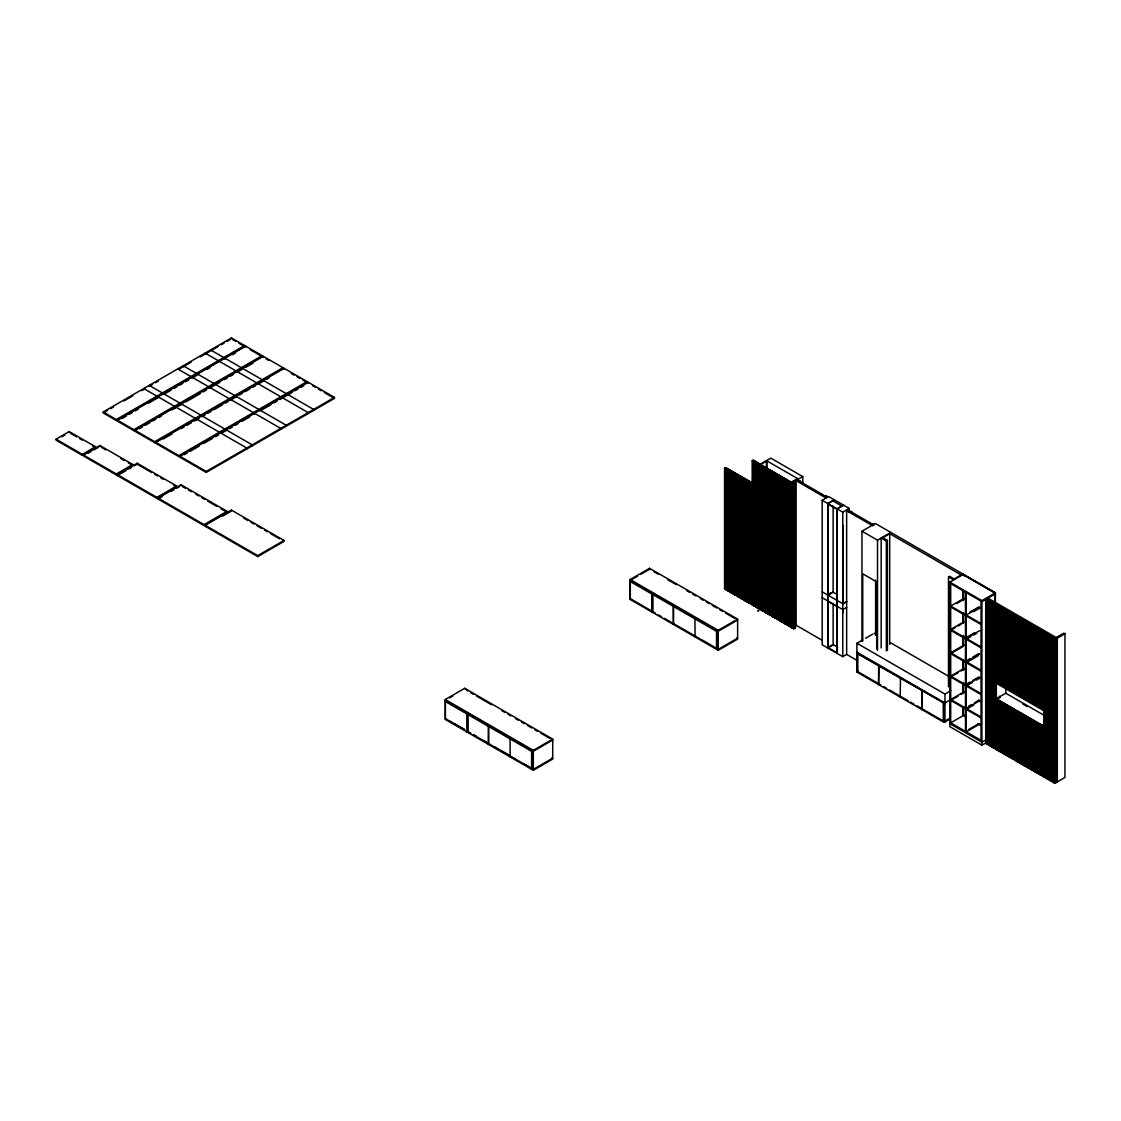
<?xml version="1.0" encoding="UTF-8"?>
<svg xmlns="http://www.w3.org/2000/svg" width="1121" height="1121" viewBox="0 0 1121 1121"><rect width="100%" height="100%" fill="white"/><g stroke="black" fill="none" stroke-linecap="round" stroke-linejoin="round"><path stroke-width="1.5" d="M738.375 596.876L738.375 476.187L739.229 475.682L739.229 596.372L738.375 596.876L740.533 597.129M739.664 597.619L739.664 476.929L740.533 476.439M740.098 477.182L740.098 597.871L741.387 598.614L742.256 598.124L742.256 477.434L740.098 477.182L740.953 476.677M741.387 598.614L741.387 477.924M743.98 599.118L741.822 598.866L741.822 478.177L742.691 477.686M743.111 599.609L743.111 478.919L743.98 478.429M743.545 479.171L745.703 479.424L745.703 600.113L744.848 600.618L743.545 599.861L743.545 479.171L744.414 478.681M744.848 600.618L744.848 479.928M747.427 601.108L745.269 600.856L745.269 480.166L746.138 479.676M746.572 601.613L746.572 480.923L747.427 480.419M749.164 481.413L748.296 481.918L748.296 602.608L747.006 601.851L747.006 481.175L747.861 480.671M748.73 602.86L750.888 603.098L748.73 602.86L748.73 482.17L749.585 481.666M750.019 603.602L750.019 482.913L750.888 482.408M751.322 482.661L750.453 483.165L750.453 603.855L752.611 604.107L751.322 603.35M751.743 604.597L751.743 483.908L752.611 483.417M759.52 608.086L759.52 464.066L752.976 460.297M759.688 608.185L759.772 463.926L753.228 460.142L752.177 460.829L752.177 604.85L753.466 605.592L754.335 605.102L754.335 461.081L752.177 460.829M766.89 469.517L766.89 460.857L760.374 464.626L760.374 608.283L758.651 608.591L757.362 607.834L757.362 463.828L759.52 464.066M780.23 477.028L782.388 477.28L782.388 621.3L781.533 621.791L780.23 621.048L780.23 477.028L781.099 476.537M781.533 621.791L781.533 477.784M781.968 622.043L781.968 478.022L782.822 477.532L782.822 621.538L781.968 622.043L784.125 622.295M783.257 622.786L783.257 478.779L784.125 478.275M783.691 479.017L785.849 479.27L785.849 623.29L784.98 623.78L783.691 623.038L783.691 479.017L784.546 478.527M784.98 623.78L784.98 479.774M785.415 624.033L785.415 480.026L786.283 479.522L786.283 623.542L785.415 624.033L787.573 624.285M786.704 624.789L786.704 480.769L787.573 480.264M787.138 481.021L787.138 625.028L788.441 625.784L789.296 625.28L789.296 481.259L787.138 481.021L788.007 480.517M788.441 625.784L788.441 481.764M788.862 626.022L788.862 482.016L789.73 481.512L789.73 625.532L788.862 626.022L791.02 626.275M790.165 626.779L790.165 482.759L788.862 482.016M790.599 483.011L792.757 483.263L792.757 627.27L791.888 627.774L790.599 627.031L790.599 483.011L791.454 482.506M791.888 627.774L791.888 483.754M792.323 484.006L794.481 484.258L794.481 628.278L793.612 628.769L792.323 628.026L792.323 484.006L794.397 482.717L795.518 483.361L795.518 627.045L794.172 627.816M793.612 628.769L793.612 484.748M790.767 626.135L794.915 628.517L794.915 484.861L759.688 464.528L770.786 458.125L802.762 476.593L802.762 483.515M759.94 608.03L760.08 464.304L795.293 484.636L794.915 628.517M759.94 464.374L795.167 484.706L795.293 628.292L790.767 625.826M822.183 591.832L842.768 603.715L842.768 512.171L849.242 508.43L849.242 511.877L849.242 508.43L828.657 496.547L822.183 500.288L822.183 644.771L842.754 656.654L846.649 654.412L856.808 660.269M842.768 656.654L842.768 525.02M999.946 750.678L999.946 700.835M999.946 683.404L999.946 607.022M1000.212 700.695L1000.212 750.524L999.091 751.182L997.788 750.425L997.788 700.583L998.657 700.093M1043.119 775.606L1040.961 775.354L1040.961 725.511L1042.082 724.867M1042.082 631.039L1040.961 631.684L1040.961 708.066L1042.082 707.421M1041.815 774.849L1041.815 725.007M1041.815 631.193L1041.815 707.575L1036.294 704.38M1042.25 776.096L1042.25 726.254L1043.119 725.763M1042.25 708.808L1042.25 632.44L1043.119 631.936M1042.684 726.506L1042.684 776.349L1043.973 777.091L1044.842 776.601L1044.842 726.758L1043.973 727.249L1043.973 777.091M1042.684 709.061L1042.684 632.678L1043.539 632.188M1043.973 633.435L1043.973 709.817L1044.842 709.313L1044.842 632.931L1042.684 632.678M1044.408 777.343L1044.408 727.501L1045.276 727.011L1045.276 776.839L1044.408 777.343L1046.566 777.596M1044.408 633.687L1044.408 710.055L1045.276 709.565L1045.276 633.183L1044.408 633.687L1046.566 633.926M1045.697 778.086L1045.697 634.43M1046.131 634.682L1048.289 634.92L1048.289 778.591L1047.434 779.081L1046.131 778.338L1046.131 634.682L1047 634.178M1047.434 779.081L1047.434 635.425M1050.013 779.585L1047.855 779.333L1047.855 635.677L1048.724 635.173M1049.158 780.09L1049.158 636.42L1050.013 635.929M1049.592 636.672L1051.75 636.924L1051.75 780.58L1050.881 781.085L1049.592 780.328L1049.592 636.672L1050.447 636.168M1050.881 781.085L1050.881 637.415M1053.474 781.575L1051.316 781.323L1051.316 637.667L1052.171 637.176M1052.605 782.08L1052.605 638.41L1053.474 637.919M1053.039 638.662L1055.197 638.914L1055.197 782.57L1054.329 783.075L1053.039 782.332L1053.039 638.662L1053.908 638.171M1054.329 783.075L1054.329 639.418M1055.632 782.822L1055.632 639.166L1064.95 633.785L1064.95 777.442L1055.632 782.822L1036.294 771.654M1055.884 782.668L1055.884 639.012L986.396 598.894M56.05 439.18L69.208 431.585L95.509 446.775L95.509 447.727L82.351 455.322L56.05 440.133L56.05 439.18L82.351 454.369L95.509 446.775M103.188 411.968L231.43 337.925L244.588 345.52L244.588 346.473L116.332 420.515L103.188 412.92L103.188 411.968L116.332 419.562L244.588 345.52M61.893 436.756L64.822 435.074M104.673 412.066L107.644 410.342M110.615 408.633L113.585 406.923M123.983 400.912L132.881 395.769M141.792 390.626L144.763 388.917M149.583 386.128L152.512 384.447M155.441 382.751L158.355 381.07M178.814 369.257L181.742 367.562M182.205 367.296L191.173 362.125M200.141 356.94L204.625 354.348M218.287 346.473L205.129 354.068L205.129 353.115L218.287 360.71L218.287 361.663M221.201 344.778L224.13 343.096M227.045 341.401L229.973 339.719M117.439 420.193L245.681 346.151L262.132 355.651L262.132 356.59L133.875 430.646L117.439 421.146L117.439 420.193L133.875 429.693L262.132 355.651M121.895 418.581L126.351 416.003M129.321 414.294L132.292 412.57M135.263 410.861L138.233 409.137M148.617 403.14L157.529 397.997M163.834 394.354L171.149 390.136M174.063 388.455L176.992 386.759M179.921 385.078L182.835 383.382M185.764 381.7L188.678 380.005M193.064 377.483L197.45 374.946L197.45 373.994L213.901 383.494L213.901 384.447M206.923 369.482L209.907 367.758M232.537 354.698L235.452 353.003M83.458 455L99.895 445.513L132.782 464.5L132.782 465.453L116.332 474.94L83.458 455.953L83.458 455L116.332 473.987L132.782 464.5M87.942 453.36L90.927 451.637M93.912 449.913L98.396 447.321M134.968 430.324L263.225 356.282L282.954 367.674L282.954 368.627L154.698 442.669L134.968 431.277L134.968 430.324L154.698 441.716L282.954 367.674M139.424 428.698L142.395 426.989M145.366 425.265L149.822 422.701M152.792 420.978L155.763 419.268M158.734 417.558L161.704 415.835M172.102 409.838L175.072 408.128M178.043 406.405L182.835 403.644M185.764 401.949L200.379 393.513M203.307 391.832L206.222 390.136M209.151 388.455L213.999 385.652M216.984 383.928L219.982 382.191M224.466 379.613L227.451 377.889M230.436 376.152L233.434 374.428M238.381 371.569L241.295 369.888M245.681 367.352L252.996 363.134M155.805 442.347L284.047 368.305L307.07 381.588L307.07 382.541L178.814 456.583L155.805 443.299L155.805 442.347L178.814 455.644L307.07 381.588M163.232 439.012L172.144 433.869M181.041 428.726L184.012 427.003M186.983 425.293L191.439 422.715M194.409 421.006L199.286 418.189M202.2 416.508L205.129 414.812M208.058 413.131L210.972 411.449M213.901 409.754L222.673 404.695M225.587 403L228.516 401.318M231.43 399.637L236.321 396.806M239.305 395.082L242.304 393.359M245.289 391.635L249.773 389.043M252.757 387.32L255.756 385.596M258.741 383.872L263.589 381.07M266.518 379.374L269.432 377.693M117.439 474.617L137.168 463.239L176.628 486.01L176.628 486.962L156.898 498.355L117.439 475.57L117.439 474.617L156.898 497.402L176.628 486.01M117.439 475.57L125.888 470.694M128.705 469.068L131.535 467.443M134.352 465.804L137.168 464.178L151.783 472.614M179.921 456.275L308.163 382.233L334.478 397.409L334.478 398.361L206.222 472.403L179.921 457.214L179.921 456.275L206.222 471.465L334.478 397.409M184.376 454.65L187.347 452.94M190.318 451.217L199.216 446.074M203.672 443.496L212.584 438.353M215.554 436.644L218.525 434.934M221.496 433.21L226.316 430.436M229.245 428.74L232.173 427.059M235.088 425.363L238.016 423.682M242.402 421.146L249.703 416.928M261.922 409.866L270.904 404.695M273.888 402.971L276.873 401.248M279.872 399.51L292.091 392.462M295.019 390.767L297.934 389.085M300.862 387.39L303.777 385.708M157.991 498.046L181.013 484.748L227.045 511.33L227.045 512.283L204.036 525.567L157.991 498.985L157.991 498.046L204.036 524.614L227.045 511.33M157.991 498.985L162.307 496.491M170.938 491.516L173.825 489.849M176.698 488.195L179.57 486.528M205.129 525.259L231.43 510.069L284.047 540.448L284.047 541.387L257.746 556.577L205.129 526.197L205.129 525.259L257.746 555.624L284.047 540.448M222.673 516.08L231.43 511.008L231.43 510.069M726.716 589.142L724.558 588.903L724.558 468.214L725.679 467.555L753.228 483.473M724.558 468.214L726.716 468.452M728.44 590.15L726.282 589.898L726.282 469.209L727.137 468.704M726.282 469.209L728.44 469.461M730.163 591.145L728.005 590.893L728.005 470.203L728.874 469.699M728.005 470.203L730.163 470.456M729.729 471.198L731.887 471.451L731.887 592.14L731.032 592.631L729.729 591.888L729.729 471.198L730.598 470.694M731.453 472.193L732.321 471.703L732.321 592.392L731.453 592.883L731.453 472.193L733.61 472.445M733.19 473.188L735.348 473.44L735.348 594.13L734.479 594.634L733.19 593.878L733.19 473.188L734.045 472.698M753.901 461.824L754.769 461.334L754.769 605.34L753.901 605.844L753.901 461.824L756.058 462.076M734.914 474.183L735.768 473.693L735.768 594.382L734.914 594.873L734.914 474.183L737.072 474.435M755.624 462.819L757.782 463.071L757.782 607.092L756.927 607.582L755.624 606.839L755.624 462.819L756.493 462.328M736.637 475.192L738.795 475.43L738.795 596.12L737.926 596.624L736.637 595.882L736.637 475.192L737.506 474.687M757.362 463.828L759.772 463.926M759.52 465.061L760.374 464.57L760.374 608.591L759.52 609.081L759.52 465.061L761.677 465.313M761.243 466.07L763.401 466.308L763.401 610.328L762.532 610.833L761.243 610.076L761.243 466.07L762.098 465.565M762.967 467.065L763.835 466.56L763.835 610.581L762.967 611.071L762.967 467.065L765.125 467.317M764.69 468.06L766.848 468.312L766.848 612.318L765.993 612.823L764.69 612.08L764.69 468.06L765.559 467.555M768.572 613.313L766.414 613.075L767.282 612.57L767.282 468.55L766.414 469.054L768.572 469.307M768.151 470.049L770.309 470.302L770.309 614.322L769.44 614.812L768.151 614.07L768.151 470.049L769.006 469.559M769.875 615.065L772.033 615.317L769.875 615.065L769.875 471.044L770.73 470.554M769.875 471.044L772.033 471.296M771.598 472.039L773.756 472.291L773.756 616.312L772.887 616.802L771.598 616.06L771.598 472.039L772.467 471.549M775.48 617.307L773.322 617.054L773.322 473.034L774.191 472.544M773.322 473.034L775.48 473.286M777.203 618.302L775.045 618.049L775.045 474.043L775.914 473.538M775.045 474.043L777.203 474.281M778.941 619.296L776.783 619.044L776.783 475.038L777.638 474.533M776.783 475.038L778.941 475.29M780.664 620.291L778.506 620.053L778.506 476.033L779.361 475.528M778.506 476.033L780.664 476.285M790.165 482.759L797.577 478.583M791.93 482.843L802.762 476.593M798.278 481.315L800.688 481.217L799.399 481.96M794.172 484.132L795.518 483.361M630.17 579.529L649.591 568.319L737.632 619.142L737.632 639.082L718.211 650.292L630.17 599.455L630.17 579.529L718.211 630.352L737.632 619.142M637.639 576.11L630.17 580.426L718.211 631.249L737.632 620.039L736.847 619.591M640.623 574.386L649.591 569.216L650.362 569.664M630.296 599.385L630.296 581.547L631.081 581.098M445.275 699.518L464.697 688.308L552.723 739.145L552.723 759.071L533.316 770.281L445.275 719.458L445.275 699.518L533.316 750.355L552.723 739.145M449.759 697.837L452.744 696.113M446.172 718.939L445.401 719.388L445.401 701.536L446.172 701.087M651.89 594.004L652.66 593.555L652.66 611.407L651.763 611.772M834.22 499.756L827.746 503.497L827.746 647.994L832.917 644.995M834.43 499.868L827.957 503.609L827.957 647.56L836.995 652.772L836.995 606.489M843.468 505.095L836.995 508.822L836.995 606.265M843.679 505.207L837.205 508.948L837.205 653.445M674.253 606.027L673.343 606.405L673.343 624.243L674.127 623.794M846.649 654.412L846.649 510.742L847.938 509.985L874.044 525.062M466.854 731.775L470.624 733.05M849.284 511.596L851.694 511.498L850.405 512.241M724.558 588.903L725.679 588.245M489.232 725.946L488.448 726.394L488.448 744.232L492.217 745.507M489.359 726.016L488.574 726.464L488.574 744.316L489.232 743.784M726.282 589.898L727.137 589.394M728.005 590.893L728.874 590.389M674.253 623.865L673.483 624.313L673.483 606.475M729.729 591.888L730.598 591.384M731.453 592.883L733.61 593.135M733.19 593.878L734.045 593.387M695.707 618.414L694.936 618.862L695.062 636.784L695.847 636.336M695.062 618.932L695.847 618.484M734.914 594.873L737.072 595.125M741.822 598.866L742.691 598.376M861.965 641.296L861.965 531.2L875.347 523.479L995.462 592.827L995.294 604.331L994.341 604.78L994.341 748.436L996.499 748.688L996.499 698.845L995.63 699.35L995.63 749.178M743.545 599.861L744.414 599.371M745.269 600.856L746.138 600.366M510.812 738.417L510.041 738.865L510.167 756.773M747.006 601.851L747.861 601.36M510.167 738.935L510.938 738.487M752.177 604.85L753.046 604.345M753.901 605.844L756.058 606.097M755.624 606.839L756.493 606.349M716.529 631.333L717.3 630.885L717.3 648.723L716.529 649.171L716.529 631.333L630.296 581.547M757.362 607.834L758.216 607.344L758.216 463.323M861.965 531.2L877.505 540.168L890.887 532.447M881.176 538.36L882.255 537.421L887.426 540.42L887.426 650.292M882.773 537.73L889.71 533.708L889.71 644.379M759.52 609.081L761.677 609.334M761.243 610.076L762.098 609.586M510.041 756.703L515.24 758.805M881.176 647.952L881.176 538.052L886.347 541.037L887.426 540.42M762.967 611.071L765.125 611.323M764.69 612.08L765.559 611.576M768.151 614.07L769.006 613.565M445.401 701.536L531.62 751.322L532.405 750.874M773.322 617.054L774.191 616.564M775.045 618.049L775.914 617.559M776.783 619.044L777.638 618.554M778.506 620.053L779.361 619.549M780.23 621.048L781.099 620.544L788.007 624.537M827.438 594.873L831.362 592.645M827.746 595.041L832.917 592.056M827.957 595.167L833.141 592.182L837.653 594.789M783.691 623.038L784.546 622.547M532.405 768.712L531.62 769.16L531.62 751.322M790.599 627.031L791.454 626.527M792.323 628.026L793.178 627.522M846.649 601.473L842.768 603.925L846.649 601.711M822.183 597.717L842.768 609.6L846.649 607.358M948.492 686.795L948.492 576.923L949.571 576.292L954.756 579.291M827.957 647.56L833.141 644.575L837.653 647.181M954.237 578.982L961.187 574.975M986.368 742.578L981.912 745.143L949.837 726.632L949.837 582.121L963.387 574.302M867.346 677.182L856.906 671.157L856.906 643.258L862.666 639.937M865.538 638.269L872.727 634.122M944.821 701.984L944.036 702.433L944.036 721.462L943.265 721.91L857.033 672.124L857.033 653.249L944.036 703.021M964.074 598.334L950.692 606.069L981.043 623.584M956.633 603.532L964.074 599.231M857.033 672.124L857.817 671.675L857.817 652.646M949.837 582.121L981.912 600.646L995.462 592.827M995.294 593.92L981.912 601.641L949.837 583.116M985.709 599.791L987.867 600.043L987.867 743.699L986.998 744.204L985.709 743.461L985.709 599.791L986.578 599.301M986.144 742.705L989.591 744.694L987.433 744.456L987.433 600.786L988.302 600.296M969.945 612.038L978.871 606.881L979.628 607.316L966.246 615.051L966.246 592.589M987.433 600.786L989.591 601.038M879.018 665.482L878.5 684.525M989.156 601.781L990.46 602.538L990.46 746.194L989.156 745.451L989.156 601.781L990.025 601.29M973.687 611.646L979.628 608.213M990.46 602.538L991.314 602.033M990.894 746.446L993.052 746.698L990.894 746.446L990.894 602.776L991.749 602.285M990.894 602.776L993.052 603.028M992.617 747.441L994.775 747.693L992.617 747.441L992.617 603.785L993.472 603.28M964.074 621.693L950.692 629.413L981.043 646.943M992.617 603.785L994.775 604.023M952.177 629.456L955.148 627.746M958.133 626.022L961.103 624.313M995.63 605.522L996.499 605.032L996.499 681.4L995.63 681.904L995.63 605.522L994.341 604.78M996.065 605.774L996.933 605.27L996.933 681.652L996.065 682.157L996.065 605.774L998.222 606.027M997.788 683.151L997.788 606.769L998.657 606.265M999.091 607.512L1000.212 606.867L1000.212 683.25L999.091 683.894L999.091 607.512L997.788 606.769M999.526 607.764L1000.38 607.274L1000.38 683.642L999.526 684.146L999.526 607.764L1001.684 608.016M1001.249 685.141L1001.249 608.759L1002.104 608.269M1002.538 609.516L1003.407 609.011L1003.407 685.393L1002.538 685.884L1002.538 609.516L1001.249 608.759M1002.973 609.754L1003.841 609.264L1003.841 685.646L1002.973 686.136L1002.973 609.754L1005.131 610.006M1004.696 687.131L1004.696 610.749L1005.565 610.258M996.541 681.134L995.42 681.778L995.42 699.224L1005.817 693.226L1005.999 611.505L1006.854 611.001L1006.854 687.383L1005.999 687.888M1007.289 687.635L1006.42 688.126L1006.42 611.758L1007.289 611.253M1006.42 611.758L1008.578 611.996M1008.157 689.135L1008.157 612.753L1009.012 612.248M974.415 632.819L965.489 637.961L965.489 615.499M979.628 630.675L966.246 638.395L966.246 615.947M1009.446 613.495L1010.315 613.005L1010.315 689.373L1009.446 689.877L1009.446 613.495L1008.157 612.753M1010.736 689.625L1009.881 690.13L1009.881 613.748L1010.736 613.243M967.731 638.438L970.716 636.714M973.687 635.004L976.657 633.295M900.471 677.869L900.219 697.052L900.99 696.603L908.15 700.737M1009.881 613.748L1012.039 614M1011.604 691.125L1011.604 614.742L1012.473 614.238M1011.604 614.742L1014.015 614.84M1013.328 692.119L1013.328 615.737L1014.197 615.247M964.074 645.051L950.692 652.772L981.043 670.302M1013.328 615.737L1015.486 615.99M962.589 646.803L950.692 653.669L981.043 671.199M1015.051 693.114L1015.051 616.732L1015.92 616.242M1015.051 616.732L1017.209 616.984M1016.789 694.109L1016.789 617.727L1017.644 617.237M1018.078 618.484L1018.947 617.979L1018.947 694.361L1018.078 694.852L1018.078 618.484L1016.789 617.727M1018.513 618.722L1019.367 618.231L1019.367 694.614L1018.513 695.104L1018.513 618.722L1020.671 618.974M1020.236 696.099L1020.236 619.731L1021.091 619.226M1021.525 620.474L1022.394 619.969L1022.394 696.351L1021.525 696.856L1021.525 620.474L1020.236 619.731M1021.96 620.726L1022.828 620.221L1022.828 696.603L1021.96 697.108L1021.96 620.726L1024.118 620.978M1024.552 697.598L1023.683 698.103L1023.683 621.721L1024.552 621.216M1024.986 622.463L1025.841 621.973L1025.841 698.341L1024.986 698.845L1024.986 622.463L1023.683 621.721M1020.671 695.356L1026.191 698.551L1025.407 699.098L1025.407 622.716L1026.275 622.211M1025.407 622.716L1027.831 622.814M900.079 696.982L900.864 696.533M1027.144 700.093L1027.144 623.71L1027.999 623.22M1028.433 624.453L1029.302 623.963L1029.302 700.345L1028.433 700.835L1028.433 624.453L1027.144 623.71M969.945 658.742L965.489 661.32L965.489 638.858M972.93 657.018L978.871 653.585M1029.723 700.583L1028.868 701.087L1028.868 624.705L1029.723 624.215M979.628 654.033L966.246 661.754L966.246 639.292M1028.868 624.705L1031.026 624.958M978.143 655.785L966.246 662.651L966.246 685.099L979.628 677.378M1030.591 702.082L1030.591 625.7L1031.46 625.21M1030.591 625.7L1032.749 625.952M922.191 690.41L921.672 709.453L922.583 709.075M1032.315 703.077L1032.315 626.695L1033.184 626.205M1032.315 626.695L1034.473 626.947M1034.038 704.072L1034.038 627.704L1034.907 627.2M964.074 668.396L950.692 676.117L981.043 693.647M958.133 672.726L950.692 677.014L981.043 694.544M961.103 671.017L964.074 669.293M1034.038 627.704L1036.196 627.942M1035.776 705.081L1035.776 628.699L1036.631 628.194M1037.065 629.442L1037.934 628.951L1037.934 705.319L1037.065 705.824L1037.065 629.442L1035.776 628.699M1037.5 629.694L1038.354 629.189L1038.354 705.571L1037.5 706.076L1037.5 629.694L1039.657 629.946M1040.092 706.566L1039.223 707.071L1039.223 630.689L1040.092 630.184M1040.512 631.431L1041.381 630.941L1041.381 707.323L1040.512 707.813L1040.512 631.431L1039.223 630.689M856.906 643.258L944.947 694.081L950.692 690.76M966.975 683.81L969.945 682.086M972.93 680.377L978.871 676.944M972.201 682.563L966.246 685.996L966.246 708.458L979.628 700.737M976.657 679.999L979.628 678.275M1056.164 637.527L1063.801 633.127L1064.95 633.785M857.033 653.249L943.644 702.797M964.074 691.755L944.947 702.951L856.906 652.128M958.133 696.085L950.692 700.373L981.043 717.902M961.103 694.361L964.074 692.652M944.036 704.422L944.821 703.974M968.46 706.3L971.445 704.591M974.415 702.867L978.871 700.303M950.048 718.141L944.947 721.083L944.036 720.565M1005.131 686.388L1004.262 686.879L1004.262 610.511M973.687 705.067L966.246 709.355L966.246 731.817L979.628 724.082L978.871 723.648L968.46 729.659M939.748 718.981L944.947 721.98L949.417 719.402M964.074 715.1L950.692 722.835L981.043 740.35M999.512 696.211L1000.338 697.332L996.373 699.63L996.289 683.278M998.222 699.84L997.368 700.345L997.368 750.187L998.222 749.683M1001.684 701.83L1000.815 702.335L1000.815 752.177L1001.684 751.673M1005.131 703.834L1004.262 704.324L1004.262 754.167L1005.131 753.676M1007.289 705.081L1006.42 705.571L1006.42 755.414L1008.578 755.666M1008.578 705.824L1007.723 706.314L1007.723 756.157M1010.736 707.071L1009.881 707.561L1009.881 757.404L1012.039 757.656M1012.039 707.813L1011.17 708.318L1011.17 758.16M1013.762 708.808L1012.894 709.313L1012.894 759.155L1014.015 758.497M1014.197 709.061L1013.328 709.565L1013.328 759.407L1015.486 759.646M1015.486 709.803L1014.631 710.308L1014.631 760.15M1017.209 710.812L1016.355 711.303L1016.355 761.145L1017.209 760.641M1017.644 711.05L1016.789 711.555L1016.789 761.397L1018.078 762.14L1018.947 761.649L1018.947 711.807M1034.473 703.329L1033.618 703.834L1033.618 627.452M1020.671 712.802L1019.802 713.292L1019.802 763.135L1020.671 762.644L1027.565 766.624L1026.71 767.128L1025.407 766.372L1025.407 716.529L1026.275 716.039M1021.091 713.054L1020.236 713.545L1020.236 763.387L1021.525 764.13L1022.394 763.639L1022.394 713.797L1021.525 714.287L1021.525 764.13M1024.118 714.792L1023.249 715.296L1023.249 765.125L1024.118 764.634M986.368 739.594L981.912 742.172L949.837 723.648M1027.565 716.781L1026.71 717.286L1026.71 767.128M985.709 743.461L986.578 742.957M1029.723 718.029L1028.868 718.533L1028.868 768.375L1031.026 768.614M995.42 681.778L1044.618 710.182L1045.487 709.691M1031.026 718.785L1030.157 719.276L1030.157 769.118M987.433 744.456L988.302 743.952M989.156 745.451L990.025 744.947M1033.184 720.018L1032.315 720.523L1032.315 770.365L1034.473 770.617M1034.473 720.775L1033.618 721.265L1033.618 771.108M1036.196 721.77L1035.342 722.26L1035.342 772.103L1036.196 771.612M1036.631 722.022L1035.776 722.513L1035.776 772.355L1037.934 772.607L1037.934 722.765L1037.065 723.269L1037.065 773.098M994.341 748.436L995.21 747.945L998.573 749.879M1039.657 723.76L1038.789 724.264L1038.789 774.107L1039.657 773.602M996.065 749.431L996.933 748.94L996.933 699.098L996.065 699.588L996.065 749.431L997.368 750.187M1040.092 724.012L1039.223 724.502L1039.223 774.345L1040.512 775.101L1041.381 774.597L1041.381 724.755L1040.512 725.259L1040.512 775.101M997.788 750.425L998.657 749.935M999.526 751.434L1000.38 750.93L1000.38 701.087L999.526 701.592L999.526 751.434L1000.815 752.177M1001.249 702.587L1001.249 752.429L1002.104 751.925M1045.487 727.123L1044.408 727.501M1001.249 752.429L1003.407 752.667L1003.407 702.839M1002.973 703.582L1002.973 753.424L1003.841 752.92L1003.841 703.077M1004.696 704.577L1004.696 754.419L1005.565 753.915M1004.696 754.419L1012.375 757.852M1006.42 755.414L1007.289 754.909M1008.157 706.566L1008.157 756.409L1009.012 755.918M1009.446 757.151L1010.315 756.661L1010.315 706.819L1009.446 707.323L1009.446 757.151L1008.157 756.409M1009.881 757.404L1010.736 756.913M1013.328 759.407L1014.197 758.903M1015.051 710.56L1015.051 760.402L1015.92 759.898M1016.789 761.397L1017.644 760.893M1018.513 712.55L1018.513 762.392L1019.367 761.888L1019.367 712.045M1020.236 763.387L1021.091 762.883M1021.96 764.382L1022.828 763.891L1022.828 714.049L1021.96 714.539L1021.96 764.382L1023.249 765.125M1023.683 715.534L1023.683 765.377L1024.552 764.886M1024.986 766.133L1025.841 765.629L1025.841 715.787L1024.986 716.291L1024.986 766.133L1023.683 765.377M1025.407 766.372L1026.275 765.881M1028.433 768.123L1029.302 767.619L1029.302 717.776L1028.433 718.281L1028.433 768.123L1027.144 767.381L1027.144 717.538M1028.868 768.375L1029.723 767.871M1030.591 719.528L1030.591 769.37L1031.46 768.866M1030.591 769.37L1032.749 769.623M1032.315 770.365L1033.184 769.861M1034.038 721.518L1034.038 771.36L1034.907 770.856M1035.776 772.355L1036.631 771.865M1037.5 773.35L1038.354 772.859L1038.354 723.017L1037.5 723.507L1037.5 773.35L1038.789 774.107M1039.223 774.345L1040.092 773.854M1040.961 775.354L1042.082 774.709M1046.131 778.338L1047 777.848M1047.855 779.333L1048.724 778.843M1049.592 780.328L1050.447 779.838M1051.316 781.323L1052.171 780.833M1053.039 782.332L1053.908 781.827M798.446 479.073L766.47 460.619L766.414 613.075M963.205 574.4L995.294 592.925M962.869 574.597L994.944 593.121L994.944 603.602M797.157 479.83L827.368 497.262M874.002 524.376L871.592 524.474L872.713 525.132M889.191 533.414L961.706 575.269M826.065 498.018L795.854 480.573L795.854 625.084L821.539 639.909M846.649 510.742L872.755 525.805M822.183 500.288L842.768 512.171M827.957 504.016L836.995 509.228M781.968 478.022L783.257 478.779M785.415 480.026L786.704 480.769M948.492 576.923L953.677 579.907M1055.632 639.166L986.144 599.048L987.825 598.068L1057.313 638.185L1057.313 781.855L1056.164 781.197M1004.696 610.749L1005.999 611.505M1040.961 631.684L1042.25 632.44M1047.855 635.677L1049.158 636.42M1051.316 637.667L1052.605 638.41M725.413 467.709L752.976 483.627M738.375 476.187L739.664 476.929M741.822 478.177L743.111 478.919M745.269 480.166L746.572 480.923M747.006 481.175L748.296 481.918M748.73 482.17L750.019 482.913M750.453 483.165L751.743 483.908M950.692 606.965L981.043 624.481M950.692 630.31L981.043 647.84M1021.89 695.763L1026.36 698.341M995.42 682.773L1044.618 711.176M1005.817 693.226L1044.38 715.492M1022.842 704.044L1027.312 706.636M827.957 601.248L836.995 606.461M996.373 698.677L995.546 698.201L996.107 699.476M995.42 698.229L1044.618 726.632M995.42 699.224L1044.618 727.627L1044.618 710.182M874.17 633.281L877.154 635.004M890.578 642.767L948.772 676.355M978.521 700.093L981.421 701.774M950.692 699.476L981.043 717.006M978.269 723.606L981.155 725.273M966.358 717.118L963.471 715.45L963.471 706.748M977.918 723.802L980.819 725.469M794.397 626.401L795.518 627.045M731.607 591.678L736.049 594.242M761.411 608.885L764.354 610.581M768.922 613.215L765.895 611.772L770.309 614.322M781.954 620.74L786.494 623.22M728.384 590.108L737.282 595.251M741.724 597.815L747.651 601.234M753.578 604.667L763.415 610.342M772.803 615.765L776.951 618.161M1001.501 751.28L1004.528 753.018M1037.766 772.215L1043.805 775.704M1046.215 777.091L1048.976 778.689M1001.333 751.476L1004.094 753.074M1015.136 759.449L1018.947 761.649M1030.76 768.474L1033.534 770.071M1002.973 753.424L1004.262 754.167M1012.894 759.155L1011.604 758.399L1011.604 708.556M1015.051 760.402L1016.355 761.145M1018.513 762.392L1019.802 763.135M1034.038 771.36L1035.342 772.103M856.906 670.26L857.817 670.778M867.822 677.462L880.784 684.945M883.698 686.627L886.753 688.392M889.415 689.933L894.208 692.694M895.133 693.226L900.177 696.141M910.63 702.166L913.867 704.044M916.6 705.613L938.978 718.547M654.061 571.794L658.545 574.386M667.499 579.543L676.453 584.714M686.893 590.753L689.877 592.477M692.862 594.2L695.847 595.924M700.331 598.502L703.301 600.225M706.286 601.949L709.271 603.673M712.255 605.396L716.739 607.974M719.724 609.698L722.709 611.421M725.693 613.145L734.647 618.316M232.902 339.719L235.816 341.401M238.745 343.096L244.588 346.473M250.165 349.696L262.132 356.59M266.041 358.86L268.858 360.486M291.25 373.405L294.122 375.073M296.995 376.726L299.882 378.394M302.754 380.047L307.07 382.541M312.549 385.708L315.477 387.39M318.392 389.085L321.321 390.767M324.249 392.462L334.478 398.361M736.847 637.737L737.632 638.185L718.211 649.395L717.426 648.947L717.426 630.801M210.608 349.948L223.766 357.543L223.766 358.496M263.225 380.327L286.247 393.611L286.247 394.564M219.38 361.34L235.816 370.841L235.816 371.78M257.746 383.494L280.768 396.778L280.768 397.731M630.17 598.558L630.941 599.006M631.655 599.427L655.533 613.215M658.517 614.925L661.502 616.648M664.487 618.372L700.303 639.054M701.564 639.629L715.871 647.896M177.721 368.935L190.878 376.53L190.878 377.483M163.47 393.611L179.921 403.112L179.921 404.064M225.952 429.693L252.267 444.883L252.267 445.836M220.473 432.86L246.788 448.05L246.788 448.989M243.467 517.958L247.965 520.564M250.978 522.302L253.991 524.039M256.989 525.763L261.501 528.369M264.514 530.107L267.513 531.844M270.525 533.582L279.535 538.781M182.499 486.556L185.469 488.266M188.44 489.989L191.411 491.699M195.867 494.277L198.837 495.986M201.808 497.71L204.779 499.42M207.749 501.129L216.661 506.272M221.117 508.85L225.559 511.428M154.698 474.309L157.627 475.991M160.555 477.686L163.47 479.368M173.699 485.281L176.628 486.962M101.394 447.321L105.878 449.913M120.83 458.545L123.814 460.269M128.298 462.861L132.782 465.453M70.665 433.379L76.508 436.756M79.437 438.451L82.351 440.133M92.595 446.046L95.509 447.727M467.681 690.928L464.697 688.308M470.666 692.652L473.651 694.375M476.635 696.099L491.544 704.717M501.998 710.742L504.982 712.466M507.967 714.189L510.952 715.913M515.422 718.505L518.406 720.228M521.391 721.938L524.376 723.662M527.36 725.385L531.844 727.977M534.829 729.701L537.814 731.424M540.798 733.148L549.738 738.319M551.952 739.594L552.723 740.042L533.316 751.252L445.275 700.415M551.952 757.726L552.723 758.174L533.316 769.384L532.531 768.936L532.531 750.804M450.474 721.406L464.781 729.673L454.229 723.732M473.482 734.703L476.355 736.357M483.501 740.477L486.36 742.13M495.076 747.161L497.934 748.814M500.807 750.467L509.382 755.428M523.815 763.765L530.976 767.885M446.761 719.416L451.245 722.008M467.653 731.481L470.638 733.204M473.623 734.928L490.031 744.4M493.016 746.124L528.832 766.806M842.768 609.6L842.768 613.173M1043.763 710.686L1043.763 726.128M1038.789 630.436L1038.789 706.819M1035.342 628.447L1035.342 704.829M1031.88 626.457L1031.88 702.825M1031.88 720.271L1031.88 770.113M1030.157 625.462L1030.157 701.83M1026.71 623.458L1026.71 699.84M1023.249 621.468L1023.249 697.851M1019.802 619.479L1019.802 695.861M1018.078 712.297L1018.078 762.14M1016.355 617.489L1016.355 693.857M1014.631 616.48L1014.631 692.862M1012.894 615.485L1012.894 691.867M1011.17 614.49L1011.17 690.872M1007.723 612.5L1007.723 688.883M1006.854 754.671L1006.854 704.829L1005.999 705.319L1005.999 755.162M1002.538 703.329L1002.538 753.172M1000.815 608.507L1000.815 684.889M999.091 701.34L999.091 751.182M997.368 606.517L997.368 682.899M994.425 592.42L994.425 593.429M993.907 604.527L993.907 748.183M992.183 603.532L992.183 747.189M988.736 601.543L988.736 745.199M986.998 600.534L986.998 744.204M981.912 600.646L981.912 745.143M981.043 601.15L981.043 741.682M965.489 592.154L965.489 614.602M965.489 662.217L965.489 684.665M965.489 685.562L965.489 708.024M965.489 708.92L965.489 731.368M964.074 574.905L964.074 575.9M963.471 590.164L963.471 600.604M963.471 612.795L963.471 623.234M963.471 635.411L963.471 645.85M963.471 659.779L963.471 670.218M963.471 682.395L963.471 692.834M962.869 590.333L962.869 599.062M962.869 613.047L962.869 623.528M962.869 637.499L962.869 646.242M962.869 660.213L962.869 668.957M962.869 684.679L962.869 691.671M962.869 707.393L962.869 714.385M950.692 583.621L950.692 724.152M944.947 694.081L944.947 721.98M943.265 703.021L943.265 721.91M921.798 690.634L921.798 709.523M886.347 541.037L886.347 650.923M878.626 665.706L878.626 684.595M877.505 540.168L877.505 650.278M876.72 649.115L876.72 581.883L862.736 573.812L862.736 641.044M875.599 580.188L875.599 635.355M842.165 506.23L833.141 501.017M833.141 506.174L833.141 592.182M833.141 603.406L833.141 644.575M793.051 483.487L793.051 627.171M779.796 476.775L779.796 620.796M778.072 475.78L778.072 619.801M776.349 474.786L776.349 618.806M774.625 473.791L774.625 617.797M772.887 472.796L772.887 616.802M771.164 471.801L771.164 615.807M769.44 470.792L769.44 614.812M767.717 469.797L767.717 613.818M765.993 468.802L765.993 612.823M764.256 467.807L764.256 611.828M762.532 466.812L762.532 610.833M760.809 465.818L760.809 609.824M758.651 464.57L758.651 608.591M756.927 463.576L756.927 607.582M755.204 462.581L755.204 606.587M753.466 461.586L753.466 605.592M737.926 475.935L737.926 596.624M736.203 474.94L736.203 595.629M734.479 473.945L734.479 594.634M732.756 472.95L732.756 593.626M731.032 471.941L731.032 592.631M729.295 470.946L729.295 591.636M727.571 469.951L727.571 590.641M725.848 468.956L725.848 589.646M718.211 630.352L718.211 650.292M652.534 611.323L652.534 593.485L651.763 593.934L651.89 611.856M649.591 568.319L649.591 569.216M533.316 750.355L533.316 770.281M467.765 731.396L467.765 713.559L466.854 713.937L466.995 731.845M467.639 713.488L467.639 731.326M313.642 410.384L313.642 409.445L287.34 394.256L287.34 395.195M308.163 382.233L308.163 383.172M308.163 413.551L308.163 412.598L281.861 397.409L281.861 398.361M286.247 426.204L286.247 425.265L259.932 410.076L259.932 411.029M284.047 368.305L284.047 369.257M280.768 429.371L280.768 428.432L254.453 413.243L254.453 414.181M263.225 356.282L263.225 357.235M262.132 380.65L262.132 379.697L242.402 368.305L242.402 369.257M258.839 410.384L258.839 409.445L235.816 396.147L235.816 397.1M257.746 555.624L257.746 556.577M256.653 383.802L256.653 382.864L236.909 371.471L236.909 372.41M253.36 413.551L253.36 412.598L230.337 399.314L230.337 400.267M245.681 346.151L245.681 347.104M241.295 368.627L241.295 367.674L224.859 358.174L224.859 359.126M234.723 396.47L234.723 395.517L214.994 384.125L214.994 385.078M231.43 337.925L231.43 338.878M229.245 399.637L229.245 398.684L209.515 387.291L209.515 388.244M224.859 430.002L224.859 429.063L201.836 415.765L201.836 416.718M219.38 433.168L219.38 432.216L196.357 418.932L196.357 419.885M208.422 387.6L208.422 386.661L191.971 377.16L191.971 378.113M206.222 471.465L206.222 472.403M204.036 524.614L204.036 525.567M200.743 416.087L200.743 415.134L181.013 403.742L181.013 404.695M196.357 374.316L196.357 373.363L183.199 365.768L183.199 366.721M195.264 419.254L195.264 418.301L175.535 406.909L175.535 407.862M181.013 484.748L181.013 485.701M178.814 455.644L178.814 456.583M174.442 407.231L174.442 406.278L157.991 396.778L157.991 397.731M162.377 393.933L162.377 392.981L149.219 385.386L149.219 386.339M156.898 397.1L156.898 396.147L143.74 388.553L143.74 389.505M156.898 497.402L156.898 498.355M154.698 441.716L154.698 442.669M137.168 463.239L137.168 464.178M133.875 429.693L133.875 430.646M116.332 419.562L116.332 420.515M116.332 473.987L116.332 474.94M99.895 445.513L99.895 446.466M82.351 454.369L82.351 455.322M69.208 431.585L69.208 432.538M757.614 610.651L758.693 610.735L757.614 610.651M826.415 496.057L825.112 496.813L827.536 496.715L826.415 496.057"/></g></svg>
